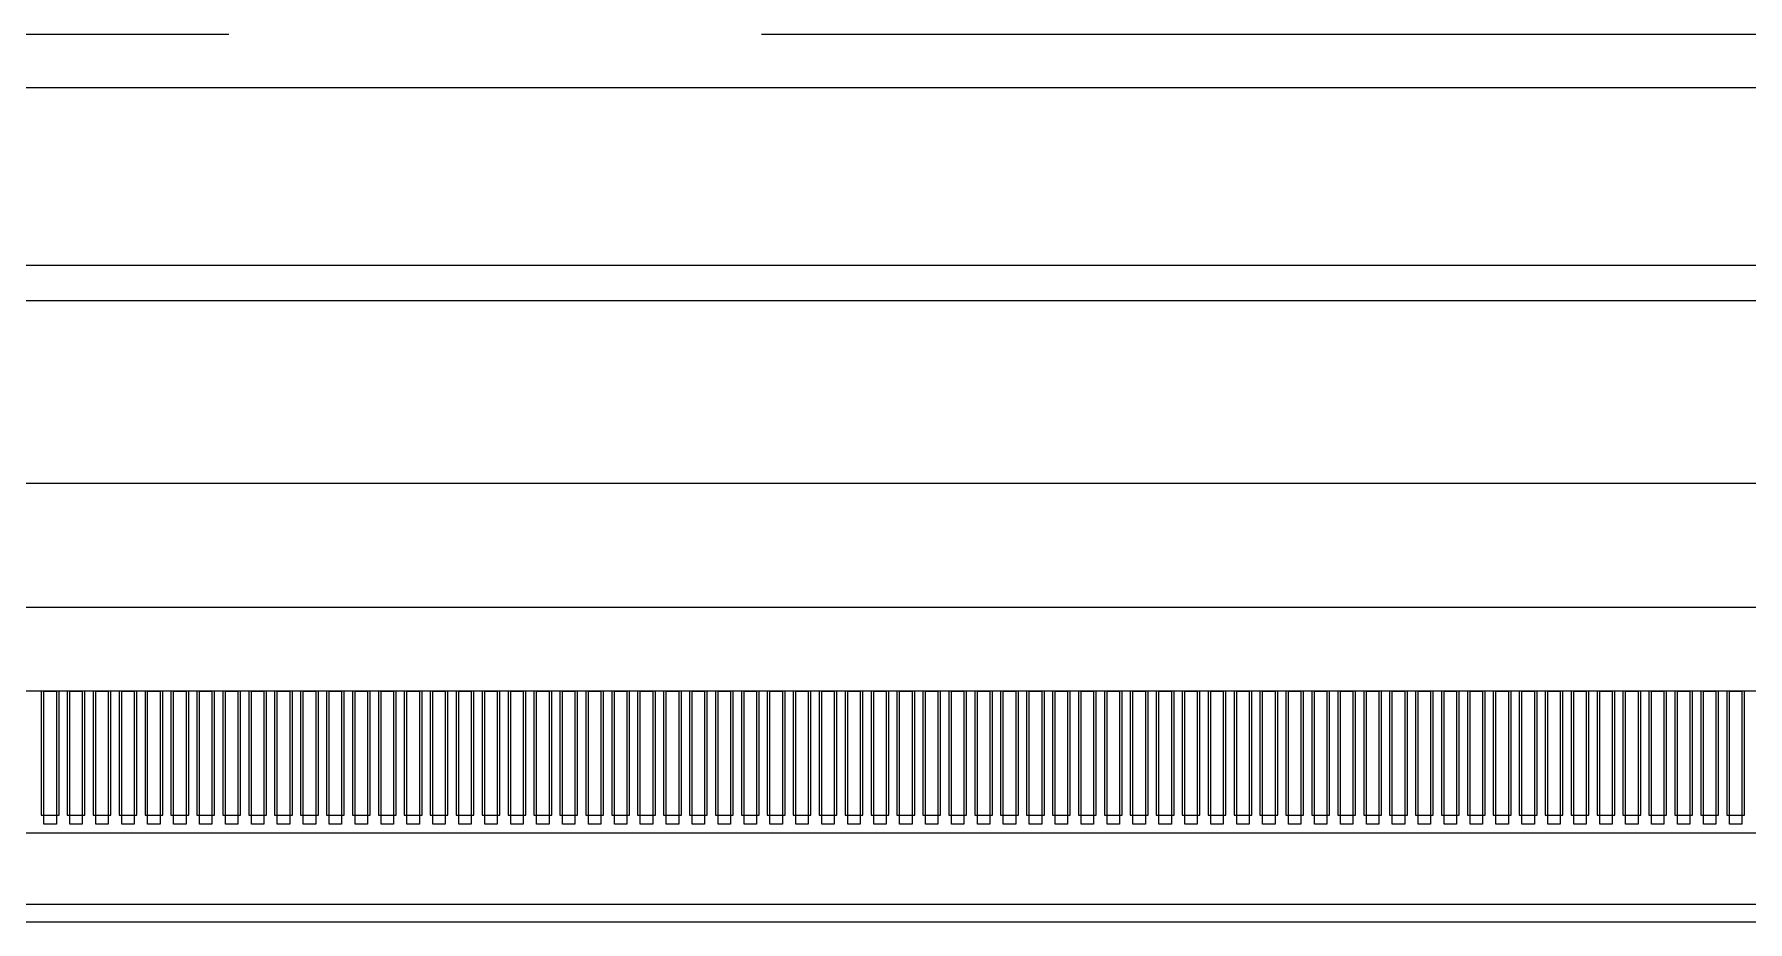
# Model space of a CAD drawing. Header units: millimetres. Extents: x 2479 to 2713, y 2230 to 2386.
# Drawn here: x 2526.41 to 2536.06, y 2311.3 to 2316.3 of the extents above; entities that cross this region are included whole.
import ezdxf

# ---------------------------------------------------------------- set-up
doc = ezdxf.new("R2010")
doc.units = ezdxf.units.MM
doc.linetypes.add('ACAD_ISO02W100', pattern=[15, 12, -3])
for name, color, linetype in [('dim', 4, 'Continuous'), ('DWG', 7, 'Continuous'), ('fpc', 40, 'Continuous')]:
    doc.layers.add(name, color=color, linetype=linetype)
doc.layers.add('dim_temp', color=161, linetype='Continuous', lineweight=9)
doc.layers.add('遮光贴布', color=152, linetype='Continuous', lineweight=13)

msp = doc.modelspace()

# ---------------------------------------------------------------- linework, layer by layer
at = {"color": 6}
msp.add_line((2514.2026, 2315.0022), (2547.4026, 2315.0022), dxfattribs=at)
at = {"color": 0}
for p, q in [((2526.5116, 2312.6028), (2526.4136, 2312.6028)), ((2526.5116, 2312.6028), (2526.4136, 2312.6028)), ((2526.5466, 2312.6028), (2526.4466, 2312.6028)), ((2526.4466, 2312.6028), (2526.4466, 2311.9028)), ((2526.5466, 2312.6028), (2526.4466, 2312.6028)), ((2526.4466, 2312.6028), (2526.4466, 2311.9028)), ((2526.5466, 2311.9028), (2526.5466, 2312.6028)), ((2526.5466, 2311.9028), (2526.5466, 2312.6028)), ((2526.6516, 2312.6028), (2526.5536, 2312.6028)), ((2526.6516, 2312.6028), (2526.5536, 2312.6028)), ((2526.6926, 2312.6028), (2526.5926, 2312.6028)), ((2526.5926, 2312.6028), (2526.5926, 2311.9028)), ((2526.6926, 2312.6028), (2526.5926, 2312.6028)), ((2526.5926, 2312.6028), (2526.5926, 2311.9028)), ((2526.6926, 2311.9028), (2526.6926, 2312.6028)), ((2526.6926, 2311.9028), (2526.6926, 2312.6028)), ((2526.7916, 2312.6028), (2526.6936, 2312.6028)), ((2526.7916, 2312.6028), (2526.6936, 2312.6028)), ((2526.8386, 2312.6028), (2526.7386, 2312.6028)), ((2526.7386, 2312.6028), (2526.7386, 2311.9028)), ((2526.8386, 2312.6028), (2526.7386, 2312.6028)), ((2526.7386, 2312.6028), (2526.7386, 2311.9028)), ((2526.9316, 2312.6028), (2526.8336, 2312.6028)), ((2526.9316, 2312.6028), (2526.8336, 2312.6028)), ((2526.8386, 2311.9028), (2526.8386, 2312.6028)), ((2526.8386, 2311.9028), (2526.8386, 2312.6028)), ((2526.9846, 2312.6028), (2526.8846, 2312.6028)), ((2526.8846, 2312.6028), (2526.8846, 2311.9028)), ((2526.9846, 2312.6028), (2526.8846, 2312.6028)), ((2526.8846, 2312.6028), (2526.8846, 2311.9028)), ((2527.0716, 2312.6028), (2526.9736, 2312.6028)), ((2527.0716, 2312.6028), (2526.9736, 2312.6028)), ((2526.9846, 2311.9028), (2526.9846, 2312.6028)), ((2526.9846, 2311.9028), (2526.9846, 2312.6028)), ((2527.1306, 2312.6028), (2527.0306, 2312.6028)), ((2527.0306, 2312.6028), (2527.0306, 2311.9028)), ((2527.1306, 2312.6028), (2527.0306, 2312.6028)), ((2527.0306, 2312.6028), (2527.0306, 2311.9028)), ((2527.2116, 2312.6028), (2527.1136, 2312.6028)), ((2527.2116, 2312.6028), (2527.1136, 2312.6028)), ((2527.1306, 2311.9028), (2527.1306, 2312.6028)), ((2527.1306, 2311.9028), (2527.1306, 2312.6028)), ((2527.2766, 2312.6028), (2527.1766, 2312.6028)), ((2527.1766, 2312.6028), (2527.1766, 2311.9028)), ((2527.2766, 2312.6028), (2527.1766, 2312.6028)), ((2527.1766, 2312.6028), (2527.1766, 2311.9028)), ((2527.3516, 2312.6028), (2527.2536, 2312.6028)), ((2527.3516, 2312.6028), (2527.2536, 2312.6028)), ((2527.2766, 2311.9028), (2527.2766, 2312.6028)), ((2527.2766, 2311.9028), (2527.2766, 2312.6028)), ((2527.4226, 2312.6028), (2527.3226, 2312.6028)), ((2527.3226, 2312.6028), (2527.3226, 2311.9028)), ((2527.4226, 2312.6028), (2527.3226, 2312.6028)), ((2527.3226, 2312.6028), (2527.3226, 2311.9028)), ((2527.4916, 2312.6028), (2527.3936, 2312.6028)), ((2527.4916, 2312.6028), (2527.3936, 2312.6028)), ((2527.4226, 2311.9028), (2527.4226, 2312.6028)), ((2527.4226, 2311.9028), (2527.4226, 2312.6028)), ((2527.5686, 2312.6028), (2527.4686, 2312.6028)), ((2527.4686, 2312.6028), (2527.4686, 2311.9028)), ((2527.5686, 2312.6028), (2527.4686, 2312.6028)), ((2527.4686, 2312.6028), (2527.4686, 2311.9028)), ((2527.6316, 2312.6028), (2527.5336, 2312.6028)), ((2527.6316, 2312.6028), (2527.5336, 2312.6028)), ((2527.5686, 2311.9028), (2527.5686, 2312.6028)), ((2527.5686, 2311.9028), (2527.5686, 2312.6028)), ((2527.7146, 2312.6028), (2527.6146, 2312.6028)), ((2527.6146, 2312.6028), (2527.6146, 2311.9028)), ((2527.7146, 2312.6028), (2527.6146, 2312.6028)), ((2527.6146, 2312.6028), (2527.6146, 2311.9028)), ((2527.7716, 2312.6028), (2527.6736, 2312.6028)), ((2527.7716, 2312.6028), (2527.6736, 2312.6028)), ((2527.7146, 2311.9028), (2527.7146, 2312.6028)), ((2527.7146, 2311.9028), (2527.7146, 2312.6028)), ((2527.8606, 2312.6028), (2527.7606, 2312.6028)), ((2527.7606, 2312.6028), (2527.7606, 2311.9028)), ((2527.8606, 2312.6028), (2527.7606, 2312.6028)), ((2527.7606, 2312.6028), (2527.7606, 2311.9028)), ((2527.9116, 2312.6028), (2527.8136, 2312.6028)), ((2527.9116, 2312.6028), (2527.8136, 2312.6028)), ((2527.8606, 2311.9028), (2527.8606, 2312.6028)), ((2527.8606, 2311.9028), (2527.8606, 2312.6028)), ((2528.0066, 2312.6028), (2527.9066, 2312.6028)), ((2527.9066, 2312.6028), (2527.9066, 2311.9028)), ((2528.0066, 2312.6028), (2527.9066, 2312.6028)), ((2527.9066, 2312.6028), (2527.9066, 2311.9028)), ((2528.0516, 2312.6028), (2527.9536, 2312.6028)), ((2528.0516, 2312.6028), (2527.9536, 2312.6028)), ((2528.0066, 2311.9028), (2528.0066, 2312.6028)), ((2528.0066, 2311.9028), (2528.0066, 2312.6028)), ((2528.1526, 2312.6028), (2528.0526, 2312.6028)), ((2528.0526, 2312.6028), (2528.0526, 2311.9028)), ((2528.1526, 2312.6028), (2528.0526, 2312.6028)), ((2528.0526, 2312.6028), (2528.0526, 2311.9028)), ((2528.1916, 2312.6028), (2528.0936, 2312.6028)), ((2528.1916, 2312.6028), (2528.0936, 2312.6028)), ((2528.1526, 2311.9028), (2528.1526, 2312.6028)), ((2528.1526, 2311.9028), (2528.1526, 2312.6028)), ((2528.2986, 2312.6028), (2528.1986, 2312.6028)), ((2528.1986, 2312.6028), (2528.1986, 2311.9028)), ((2528.2986, 2312.6028), (2528.1986, 2312.6028)), ((2528.1986, 2312.6028), (2528.1986, 2311.9028)), ((2528.3316, 2312.6028), (2528.2336, 2312.6028)), ((2528.3316, 2312.6028), (2528.2336, 2312.6028)), ((2528.2986, 2311.9028), (2528.2986, 2312.6028)), ((2528.2986, 2311.9028), (2528.2986, 2312.6028)), ((2528.4446, 2312.6028), (2528.3446, 2312.6028)), ((2528.3446, 2312.6028), (2528.3446, 2311.9028)), ((2528.4446, 2312.6028), (2528.3446, 2312.6028)), ((2528.3446, 2312.6028), (2528.3446, 2311.9028)), ((2528.4716, 2312.6028), (2528.3736, 2312.6028)), ((2528.4716, 2312.6028), (2528.3736, 2312.6028)), ((2528.4446, 2311.9028), (2528.4446, 2312.6028)), ((2528.4446, 2311.9028), (2528.4446, 2312.6028)), ((2528.5906, 2312.6028), (2528.4906, 2312.6028)), ((2528.4906, 2312.6028), (2528.4906, 2311.9028)), ((2528.5906, 2312.6028), (2528.4906, 2312.6028)), ((2528.4906, 2312.6028), (2528.4906, 2311.9028)), ((2528.6116, 2312.6028), (2528.5136, 2312.6028)), ((2528.6116, 2312.6028), (2528.5136, 2312.6028)), ((2528.5906, 2311.9028), (2528.5906, 2312.6028)), ((2528.5906, 2311.9028), (2528.5906, 2312.6028)), ((2528.7366, 2312.6028), (2528.6366, 2312.6028)), ((2528.6366, 2312.6028), (2528.6366, 2311.9028)), ((2528.7366, 2312.6028), (2528.6366, 2312.6028)), ((2528.6366, 2312.6028), (2528.6366, 2311.9028)), ((2528.7516, 2312.6028), (2528.6536, 2312.6028)), ((2528.7516, 2312.6028), (2528.6536, 2312.6028)), ((2528.7366, 2311.9028), (2528.7366, 2312.6028)), ((2528.7366, 2311.9028), (2528.7366, 2312.6028)), ((2528.8826, 2312.6028), (2528.7826, 2312.6028)), ((2528.7826, 2312.6028), (2528.7826, 2311.9028)), ((2528.8826, 2312.6028), (2528.7826, 2312.6028)), ((2528.7826, 2312.6028), (2528.7826, 2311.9028)), ((2528.8916, 2312.6028), (2528.7936, 2312.6028)), ((2528.8916, 2312.6028), (2528.7936, 2312.6028)), ((2528.8826, 2311.9028), (2528.8826, 2312.6028)), ((2528.8826, 2311.9028), (2528.8826, 2312.6028)), ((2529.0286, 2312.6028), (2528.9286, 2312.6028)), ((2528.9286, 2312.6028), (2528.9286, 2311.9028)), ((2529.0286, 2312.6028), (2528.9286, 2312.6028)), ((2528.9286, 2312.6028), (2528.9286, 2311.9028)), ((2529.0316, 2312.6028), (2528.9336, 2312.6028)), ((2529.0316, 2312.6028), (2528.9336, 2312.6028)), ((2529.0286, 2311.9028), (2529.0286, 2312.6028)), ((2529.0286, 2311.9028), (2529.0286, 2312.6028)), ((2529.1716, 2312.6028), (2529.0736, 2312.6028)), ((2529.1716, 2312.6028), (2529.0736, 2312.6028)), ((2529.1746, 2312.6028), (2529.0746, 2312.6028)), ((2529.0746, 2312.6028), (2529.0746, 2311.9028)), ((2529.1746, 2312.6028), (2529.0746, 2312.6028)), ((2529.0746, 2312.6028), (2529.0746, 2311.9028)), ((2529.1746, 2311.9028), (2529.1746, 2312.6028)), ((2529.1746, 2311.9028), (2529.1746, 2312.6028)), ((2529.3116, 2312.6028), (2529.2136, 2312.6028)), ((2529.3116, 2312.6028), (2529.2136, 2312.6028)), ((2529.3206, 2312.6028), (2529.2206, 2312.6028)), ((2529.2206, 2312.6028), (2529.2206, 2311.9028)), ((2529.3206, 2312.6028), (2529.2206, 2312.6028)), ((2529.2206, 2312.6028), (2529.2206, 2311.9028)), ((2529.3206, 2311.9028), (2529.3206, 2312.6028)), ((2529.3206, 2311.9028), (2529.3206, 2312.6028)), ((2529.4516, 2312.6028), (2529.3536, 2312.6028)), ((2529.4516, 2312.6028), (2529.3536, 2312.6028)), ((2529.4666, 2312.6028), (2529.3666, 2312.6028)), ((2529.3666, 2312.6028), (2529.3666, 2311.9028)), ((2529.4666, 2312.6028), (2529.3666, 2312.6028)), ((2529.3666, 2312.6028), (2529.3666, 2311.9028)), ((2529.4666, 2311.9028), (2529.4666, 2312.6028)), ((2529.4666, 2311.9028), (2529.4666, 2312.6028)), ((2529.5916, 2312.6028), (2529.4936, 2312.6028)), ((2529.5916, 2312.6028), (2529.4936, 2312.6028)), ((2529.6126, 2312.6028), (2529.5126, 2312.6028)), ((2529.5126, 2312.6028), (2529.5126, 2311.9028)), ((2529.6126, 2312.6028), (2529.5126, 2312.6028)), ((2529.5126, 2312.6028), (2529.5126, 2311.9028)), ((2529.6126, 2311.9028), (2529.6126, 2312.6028)), ((2529.6126, 2311.9028), (2529.6126, 2312.6028)), ((2529.7316, 2312.6028), (2529.6336, 2312.6028)), ((2529.7316, 2312.6028), (2529.6336, 2312.6028)), ((2529.7586, 2312.6028), (2529.6586, 2312.6028)), ((2529.6586, 2312.6028), (2529.6586, 2311.9028)), ((2529.7586, 2312.6028), (2529.6586, 2312.6028)), ((2529.6586, 2312.6028), (2529.6586, 2311.9028)), ((2529.7586, 2311.9028), (2529.7586, 2312.6028)), ((2529.7586, 2311.9028), (2529.7586, 2312.6028)), ((2529.8716, 2312.6028), (2529.7736, 2312.6028)), ((2529.8716, 2312.6028), (2529.7736, 2312.6028)), ((2529.9046, 2312.6028), (2529.8046, 2312.6028)), ((2529.8046, 2312.6028), (2529.8046, 2311.9028)), ((2529.9046, 2312.6028), (2529.8046, 2312.6028)), ((2529.8046, 2312.6028), (2529.8046, 2311.9028)), ((2529.9046, 2311.9028), (2529.9046, 2312.6028)), ((2529.9046, 2311.9028), (2529.9046, 2312.6028)), ((2530.0116, 2312.6028), (2529.9136, 2312.6028)), ((2530.0116, 2312.6028), (2529.9136, 2312.6028)), ((2530.0506, 2312.6028), (2529.9506, 2312.6028)), ((2529.9506, 2312.6028), (2529.9506, 2311.9028)), ((2530.0506, 2312.6028), (2529.9506, 2312.6028)), ((2529.9506, 2312.6028), (2529.9506, 2311.9028)), ((2530.0506, 2311.9028), (2530.0506, 2312.6028)), ((2530.0506, 2311.9028), (2530.0506, 2312.6028)), ((2530.1516, 2312.6028), (2530.0536, 2312.6028)), ((2530.1516, 2312.6028), (2530.0536, 2312.6028)), ((2530.1966, 2312.6028), (2530.0966, 2312.6028)), ((2530.0966, 2312.6028), (2530.0966, 2311.9028)), ((2530.1966, 2312.6028), (2530.0966, 2312.6028)), ((2530.0966, 2312.6028), (2530.0966, 2311.9028)), ((2530.2916, 2312.6028), (2530.1936, 2312.6028)), ((2530.2916, 2312.6028), (2530.1936, 2312.6028)), ((2530.1966, 2311.9028), (2530.1966, 2312.6028)), ((2530.1966, 2311.9028), (2530.1966, 2312.6028)), ((2530.3426, 2312.6028), (2530.2426, 2312.6028)), ((2530.2426, 2312.6028), (2530.2426, 2311.9028)), ((2530.3426, 2312.6028), (2530.2426, 2312.6028)), ((2530.2426, 2312.6028), (2530.2426, 2311.9028)), ((2530.4316, 2312.6028), (2530.3336, 2312.6028)), ((2530.4316, 2312.6028), (2530.3336, 2312.6028)), ((2530.3426, 2311.9028), (2530.3426, 2312.6028)), ((2530.3426, 2311.9028), (2530.3426, 2312.6028)), ((2530.4886, 2312.6028), (2530.3886, 2312.6028)), ((2530.3886, 2312.6028), (2530.3886, 2311.9028)), ((2530.4886, 2312.6028), (2530.3886, 2312.6028)), ((2530.3886, 2312.6028), (2530.3886, 2311.9028)), ((2530.5716, 2312.6028), (2530.4736, 2312.6028)), ((2530.5716, 2312.6028), (2530.4736, 2312.6028)), ((2530.4886, 2311.9028), (2530.4886, 2312.6028)), ((2530.4886, 2311.9028), (2530.4886, 2312.6028)), ((2530.6346, 2312.6028), (2530.5346, 2312.6028)), ((2530.5346, 2312.6028), (2530.5346, 2311.9028)), ((2530.6346, 2312.6028), (2530.5346, 2312.6028)), ((2530.5346, 2312.6028), (2530.5346, 2311.9028)), ((2530.7116, 2312.6028), (2530.6136, 2312.6028)), ((2530.7116, 2312.6028), (2530.6136, 2312.6028)), ((2530.6346, 2311.9028), (2530.6346, 2312.6028)), ((2530.6346, 2311.9028), (2530.6346, 2312.6028)), ((2530.7806, 2312.6028), (2530.6806, 2312.6028)), ((2530.6806, 2312.6028), (2530.6806, 2311.9028)), ((2530.7806, 2312.6028), (2530.6806, 2312.6028)), ((2530.6806, 2312.6028), (2530.6806, 2311.9028)), ((2530.8516, 2312.6028), (2530.7536, 2312.6028)), ((2530.8516, 2312.6028), (2530.7536, 2312.6028)), ((2530.7806, 2311.9028), (2530.7806, 2312.6028)), ((2530.7806, 2311.9028), (2530.7806, 2312.6028)), ((2530.9266, 2312.6028), (2530.8266, 2312.6028)), ((2530.8266, 2312.6028), (2530.8266, 2311.9028)), ((2530.9266, 2312.6028), (2530.8266, 2312.6028)), ((2530.8266, 2312.6028), (2530.8266, 2311.9028)), ((2530.9916, 2312.6028), (2530.8936, 2312.6028)), ((2530.9916, 2312.6028), (2530.8936, 2312.6028)), ((2530.9266, 2311.9028), (2530.9266, 2312.6028)), ((2530.9266, 2311.9028), (2530.9266, 2312.6028)), ((2531.0726, 2312.6028), (2530.9726, 2312.6028)), ((2530.9726, 2312.6028), (2530.9726, 2311.9028)), ((2531.0726, 2312.6028), (2530.9726, 2312.6028)), ((2530.9726, 2312.6028), (2530.9726, 2311.9028)), ((2531.1316, 2312.6028), (2531.0336, 2312.6028)), ((2531.1316, 2312.6028), (2531.0336, 2312.6028)), ((2531.0726, 2311.9028), (2531.0726, 2312.6028)), ((2531.0726, 2311.9028), (2531.0726, 2312.6028)), ((2531.2186, 2312.6028), (2531.1186, 2312.6028)), ((2531.1186, 2312.6028), (2531.1186, 2311.9028)), ((2531.2186, 2312.6028), (2531.1186, 2312.6028)), ((2531.1186, 2312.6028), (2531.1186, 2311.9028)), ((2531.2716, 2312.6028), (2531.1736, 2312.6028)), ((2531.2716, 2312.6028), (2531.1736, 2312.6028)), ((2531.2186, 2311.9028), (2531.2186, 2312.6028)), ((2531.2186, 2311.9028), (2531.2186, 2312.6028)), ((2531.3646, 2312.6028), (2531.2646, 2312.6028)), ((2531.2646, 2312.6028), (2531.2646, 2311.9028)), ((2531.3646, 2312.6028), (2531.2646, 2312.6028)), ((2531.2646, 2312.6028), (2531.2646, 2311.9028)), ((2531.4116, 2312.6028), (2531.3136, 2312.6028)), ((2531.4116, 2312.6028), (2531.3136, 2312.6028)), ((2531.3646, 2311.9028), (2531.3646, 2312.6028)), ((2531.3646, 2311.9028), (2531.3646, 2312.6028)), ((2531.5106, 2312.6028), (2531.4106, 2312.6028)), ((2531.4106, 2312.6028), (2531.4106, 2311.9028)), ((2531.5106, 2312.6028), (2531.4106, 2312.6028)), ((2531.4106, 2312.6028), (2531.4106, 2311.9028)), ((2531.5516, 2312.6028), (2531.4536, 2312.6028)), ((2531.5516, 2312.6028), (2531.4536, 2312.6028)), ((2531.5106, 2311.9028), (2531.5106, 2312.6028)), ((2531.5106, 2311.9028), (2531.5106, 2312.6028)), ((2531.6566, 2312.6028), (2531.5566, 2312.6028)), ((2531.5566, 2312.6028), (2531.5566, 2311.9028)), ((2531.6566, 2312.6028), (2531.5566, 2312.6028)), ((2531.5566, 2312.6028), (2531.5566, 2311.9028)), ((2531.6916, 2312.6028), (2531.5936, 2312.6028)), ((2531.6916, 2312.6028), (2531.5936, 2312.6028)), ((2531.6566, 2311.9028), (2531.6566, 2312.6028)), ((2531.6566, 2311.9028), (2531.6566, 2312.6028)), ((2531.8026, 2312.6028), (2531.7026, 2312.6028)), ((2531.7026, 2312.6028), (2531.7026, 2311.9028)), ((2531.8026, 2312.6028), (2531.7026, 2312.6028)), ((2531.7026, 2312.6028), (2531.7026, 2311.9028)), ((2531.8316, 2312.6028), (2531.7336, 2312.6028)), ((2531.8316, 2312.6028), (2531.7336, 2312.6028)), ((2531.8026, 2311.9028), (2531.8026, 2312.6028)), ((2531.8026, 2311.9028), (2531.8026, 2312.6028)), ((2531.9486, 2312.6028), (2531.8486, 2312.6028)), ((2531.8486, 2312.6028), (2531.8486, 2311.9028)), ((2531.9486, 2312.6028), (2531.8486, 2312.6028)), ((2531.8486, 2312.6028), (2531.8486, 2311.9028)), ((2531.9716, 2312.6028), (2531.8736, 2312.6028)), ((2531.9716, 2312.6028), (2531.8736, 2312.6028)), ((2531.9486, 2311.9028), (2531.9486, 2312.6028)), ((2531.9486, 2311.9028), (2531.9486, 2312.6028)), ((2532.0946, 2312.6028), (2531.9946, 2312.6028)), ((2531.9946, 2312.6028), (2531.9946, 2311.9028)), ((2532.0946, 2312.6028), (2531.9946, 2312.6028)), ((2531.9946, 2312.6028), (2531.9946, 2311.9028)), ((2532.1116, 2312.6028), (2532.0136, 2312.6028)), ((2532.1116, 2312.6028), (2532.0136, 2312.6028)), ((2532.0946, 2311.9028), (2532.0946, 2312.6028)), ((2532.0946, 2311.9028), (2532.0946, 2312.6028)), ((2532.2406, 2312.6028), (2532.1406, 2312.6028)), ((2532.1406, 2312.6028), (2532.1406, 2311.9028)), ((2532.2406, 2312.6028), (2532.1406, 2312.6028)), ((2532.1406, 2312.6028), (2532.1406, 2311.9028)), ((2532.2516, 2312.6028), (2532.1536, 2312.6028)), ((2532.2516, 2312.6028), (2532.1536, 2312.6028)), ((2532.2406, 2311.9028), (2532.2406, 2312.6028)), ((2532.2406, 2311.9028), (2532.2406, 2312.6028)), ((2532.3866, 2312.6028), (2532.2866, 2312.6028)), ((2532.2866, 2312.6028), (2532.2866, 2311.9028)), ((2532.3866, 2312.6028), (2532.2866, 2312.6028)), ((2532.2866, 2312.6028), (2532.2866, 2311.9028)), ((2532.3916, 2312.6028), (2532.2936, 2312.6028)), ((2532.3916, 2312.6028), (2532.2936, 2312.6028)), ((2532.3866, 2311.9028), (2532.3866, 2312.6028)), ((2532.3866, 2311.9028), (2532.3866, 2312.6028)), ((2532.5326, 2312.6028), (2532.4326, 2312.6028)), ((2532.4326, 2312.6028), (2532.4326, 2311.9028)), ((2532.5326, 2312.6028), (2532.4326, 2312.6028)), ((2532.4326, 2312.6028), (2532.4326, 2311.9028)), ((2532.5316, 2312.6028), (2532.4336, 2312.6028)), ((2532.5316, 2312.6028), (2532.4336, 2312.6028)), ((2532.5326, 2311.9028), (2532.5326, 2312.6028)), ((2532.5326, 2311.9028), (2532.5326, 2312.6028)), ((2532.6716, 2312.6028), (2532.5736, 2312.6028)), ((2532.6716, 2312.6028), (2532.5736, 2312.6028)), ((2532.6786, 2312.6028), (2532.5786, 2312.6028)), ((2532.5786, 2312.6028), (2532.5786, 2311.9028)), ((2532.6786, 2312.6028), (2532.5786, 2312.6028)), ((2532.5786, 2312.6028), (2532.5786, 2311.9028)), ((2532.6786, 2311.9028), (2532.6786, 2312.6028)), ((2532.6786, 2311.9028), (2532.6786, 2312.6028)), ((2532.8116, 2312.6028), (2532.7136, 2312.6028)), ((2532.8116, 2312.6028), (2532.7136, 2312.6028)), ((2532.8246, 2312.6028), (2532.7246, 2312.6028)), ((2532.7246, 2312.6028), (2532.7246, 2311.9028)), ((2532.8246, 2312.6028), (2532.7246, 2312.6028)), ((2532.7246, 2312.6028), (2532.7246, 2311.9028)), ((2532.8246, 2311.9028), (2532.8246, 2312.6028)), ((2532.8246, 2311.9028), (2532.8246, 2312.6028)), ((2532.9516, 2312.6028), (2532.8536, 2312.6028)), ((2532.9516, 2312.6028), (2532.8536, 2312.6028)), ((2532.9706, 2312.6028), (2532.8706, 2312.6028)), ((2532.8706, 2312.6028), (2532.8706, 2311.9028)), ((2532.9706, 2312.6028), (2532.8706, 2312.6028)), ((2532.8706, 2312.6028), (2532.8706, 2311.9028)), ((2532.9706, 2311.9028), (2532.9706, 2312.6028)), ((2532.9706, 2311.9028), (2532.9706, 2312.6028)), ((2533.0916, 2312.6028), (2532.9936, 2312.6028)), ((2533.0916, 2312.6028), (2532.9936, 2312.6028)), ((2533.1166, 2312.6028), (2533.0166, 2312.6028)), ((2533.0166, 2312.6028), (2533.0166, 2311.9028)), ((2533.1166, 2312.6028), (2533.0166, 2312.6028)), ((2533.0166, 2312.6028), (2533.0166, 2311.9028)), ((2533.1166, 2311.9028), (2533.1166, 2312.6028)), ((2533.1166, 2311.9028), (2533.1166, 2312.6028)), ((2533.2316, 2312.6028), (2533.1336, 2312.6028)), ((2533.2316, 2312.6028), (2533.1336, 2312.6028)), ((2533.2626, 2312.6028), (2533.1626, 2312.6028)), ((2533.1626, 2312.6028), (2533.1626, 2311.9028)), ((2533.2626, 2312.6028), (2533.1626, 2312.6028)), ((2533.1626, 2312.6028), (2533.1626, 2311.9028)), ((2533.2626, 2311.9028), (2533.2626, 2312.6028)), ((2533.2626, 2311.9028), (2533.2626, 2312.6028)), ((2533.3716, 2312.6028), (2533.2736, 2312.6028)), ((2533.3716, 2312.6028), (2533.2736, 2312.6028)), ((2533.4086, 2312.6028), (2533.3086, 2312.6028)), ((2533.3086, 2312.6028), (2533.3086, 2311.9028)), ((2533.4086, 2312.6028), (2533.3086, 2312.6028)), ((2533.3086, 2312.6028), (2533.3086, 2311.9028)), ((2533.4086, 2311.9028), (2533.4086, 2312.6028)), ((2533.4086, 2311.9028), (2533.4086, 2312.6028)), ((2533.5116, 2312.6028), (2533.4136, 2312.6028)), ((2533.5116, 2312.6028), (2533.4136, 2312.6028)), ((2533.5546, 2312.6028), (2533.4546, 2312.6028)), ((2533.4546, 2312.6028), (2533.4546, 2311.9028)), ((2533.5546, 2312.6028), (2533.4546, 2312.6028)), ((2533.4546, 2312.6028), (2533.4546, 2311.9028)), ((2533.6516, 2312.6028), (2533.5536, 2312.6028)), ((2533.6516, 2312.6028), (2533.5536, 2312.6028)), ((2533.5546, 2311.9028), (2533.5546, 2312.6028)), ((2533.5546, 2311.9028), (2533.5546, 2312.6028)), ((2533.7006, 2312.6028), (2533.6006, 2312.6028)), ((2533.6006, 2312.6028), (2533.6006, 2311.9028)), ((2533.7006, 2312.6028), (2533.6006, 2312.6028)), ((2533.6006, 2312.6028), (2533.6006, 2311.9028)), ((2533.7916, 2312.6028), (2533.6936, 2312.6028)), ((2533.7916, 2312.6028), (2533.6936, 2312.6028)), ((2533.7006, 2311.9028), (2533.7006, 2312.6028)), ((2533.7006, 2311.9028), (2533.7006, 2312.6028)), ((2533.8466, 2312.6028), (2533.7466, 2312.6028)), ((2533.7466, 2312.6028), (2533.7466, 2311.9028)), ((2533.8466, 2312.6028), (2533.7466, 2312.6028)), ((2533.7466, 2312.6028), (2533.7466, 2311.9028)), ((2533.9316, 2312.6028), (2533.8336, 2312.6028)), ((2533.9316, 2312.6028), (2533.8336, 2312.6028)), ((2533.8466, 2311.9028), (2533.8466, 2312.6028)), ((2533.8466, 2311.9028), (2533.8466, 2312.6028)), ((2533.9926, 2312.6028), (2533.8926, 2312.6028)), ((2533.8926, 2312.6028), (2533.8926, 2311.9028)), ((2533.9926, 2312.6028), (2533.8926, 2312.6028)), ((2533.8926, 2312.6028), (2533.8926, 2311.9028)), ((2534.0716, 2312.6028), (2533.9736, 2312.6028)), ((2534.0716, 2312.6028), (2533.9736, 2312.6028)), ((2533.9926, 2311.9028), (2533.9926, 2312.6028)), ((2533.9926, 2311.9028), (2533.9926, 2312.6028)), ((2534.1386, 2312.6028), (2534.0386, 2312.6028)), ((2534.0386, 2312.6028), (2534.0386, 2311.9028)), ((2534.1386, 2312.6028), (2534.0386, 2312.6028)), ((2534.0386, 2312.6028), (2534.0386, 2311.9028)), ((2534.2116, 2312.6028), (2534.1136, 2312.6028)), ((2534.2116, 2312.6028), (2534.1136, 2312.6028)), ((2534.1386, 2311.9028), (2534.1386, 2312.6028)), ((2534.1386, 2311.9028), (2534.1386, 2312.6028)), ((2534.2846, 2312.6028), (2534.1846, 2312.6028)), ((2534.1846, 2312.6028), (2534.1846, 2311.9028)), ((2534.2846, 2312.6028), (2534.1846, 2312.6028)), ((2534.1846, 2312.6028), (2534.1846, 2311.9028)), ((2534.3516, 2312.6028), (2534.2536, 2312.6028)), ((2534.3516, 2312.6028), (2534.2536, 2312.6028)), ((2534.2846, 2311.9028), (2534.2846, 2312.6028)), ((2534.2846, 2311.9028), (2534.2846, 2312.6028)), ((2534.4306, 2312.6028), (2534.3306, 2312.6028)), ((2534.3306, 2312.6028), (2534.3306, 2311.9028)), ((2534.4306, 2312.6028), (2534.3306, 2312.6028)), ((2534.3306, 2312.6028), (2534.3306, 2311.9028)), ((2534.4916, 2312.6028), (2534.3936, 2312.6028)), ((2534.4916, 2312.6028), (2534.3936, 2312.6028)), ((2534.4306, 2311.9028), (2534.4306, 2312.6028)), ((2534.4306, 2311.9028), (2534.4306, 2312.6028)), ((2534.5766, 2312.6028), (2534.4766, 2312.6028)), ((2534.4766, 2312.6028), (2534.4766, 2311.9028)), ((2534.5766, 2312.6028), (2534.4766, 2312.6028)), ((2534.4766, 2312.6028), (2534.4766, 2311.9028)), ((2534.6316, 2312.6028), (2534.5336, 2312.6028)), ((2534.6316, 2312.6028), (2534.5336, 2312.6028)), ((2534.5766, 2311.9028), (2534.5766, 2312.6028)), ((2534.5766, 2311.9028), (2534.5766, 2312.6028)), ((2534.7226, 2312.6028), (2534.6226, 2312.6028)), ((2534.6226, 2312.6028), (2534.6226, 2311.9028)), ((2534.7226, 2312.6028), (2534.6226, 2312.6028)), ((2534.6226, 2312.6028), (2534.6226, 2311.9028)), ((2534.7716, 2312.6028), (2534.6736, 2312.6028)), ((2534.7716, 2312.6028), (2534.6736, 2312.6028)), ((2534.7226, 2311.9028), (2534.7226, 2312.6028)), ((2534.7226, 2311.9028), (2534.7226, 2312.6028)), ((2534.8686, 2312.6028), (2534.7686, 2312.6028)), ((2534.7686, 2312.6028), (2534.7686, 2311.9028)), ((2534.8686, 2312.6028), (2534.7686, 2312.6028)), ((2534.7686, 2312.6028), (2534.7686, 2311.9028)), ((2534.9116, 2312.6028), (2534.8136, 2312.6028)), ((2534.9116, 2312.6028), (2534.8136, 2312.6028)), ((2534.8686, 2311.9028), (2534.8686, 2312.6028)), ((2534.8686, 2311.9028), (2534.8686, 2312.6028)), ((2535.0146, 2312.6028), (2534.9146, 2312.6028)), ((2534.9146, 2312.6028), (2534.9146, 2311.9028)), ((2535.0146, 2312.6028), (2534.9146, 2312.6028)), ((2534.9146, 2312.6028), (2534.9146, 2311.9028)), ((2535.0516, 2312.6028), (2534.9536, 2312.6028)), ((2535.0516, 2312.6028), (2534.9536, 2312.6028)), ((2535.0146, 2311.9028), (2535.0146, 2312.6028)), ((2535.0146, 2311.9028), (2535.0146, 2312.6028)), ((2535.1606, 2312.6028), (2535.0606, 2312.6028)), ((2535.0606, 2312.6028), (2535.0606, 2311.9028)), ((2535.1606, 2312.6028), (2535.0606, 2312.6028)), ((2535.0606, 2312.6028), (2535.0606, 2311.9028)), ((2535.1916, 2312.6028), (2535.0936, 2312.6028)), ((2535.1916, 2312.6028), (2535.0936, 2312.6028)), ((2535.1606, 2311.9028), (2535.1606, 2312.6028)), ((2535.1606, 2311.9028), (2535.1606, 2312.6028)), ((2535.3066, 2312.6028), (2535.2066, 2312.6028)), ((2535.2066, 2312.6028), (2535.2066, 2311.9028)), ((2535.3066, 2312.6028), (2535.2066, 2312.6028)), ((2535.2066, 2312.6028), (2535.2066, 2311.9028)), ((2535.3316, 2312.6028), (2535.2336, 2312.6028)), ((2535.3316, 2312.6028), (2535.2336, 2312.6028)), ((2535.3066, 2311.9028), (2535.3066, 2312.6028)), ((2535.3066, 2311.9028), (2535.3066, 2312.6028)), ((2535.4526, 2312.6028), (2535.3526, 2312.6028)), ((2535.3526, 2312.6028), (2535.3526, 2311.9028)), ((2535.4526, 2312.6028), (2535.3526, 2312.6028)), ((2535.3526, 2312.6028), (2535.3526, 2311.9028)), ((2535.4716, 2312.6028), (2535.3736, 2312.6028)), ((2535.4716, 2312.6028), (2535.3736, 2312.6028)), ((2535.4526, 2311.9028), (2535.4526, 2312.6028)), ((2535.4526, 2311.9028), (2535.4526, 2312.6028)), ((2535.5986, 2312.6028), (2535.4986, 2312.6028)), ((2535.4986, 2312.6028), (2535.4986, 2311.9028)), ((2535.5986, 2312.6028), (2535.4986, 2312.6028)), ((2535.4986, 2312.6028), (2535.4986, 2311.9028)), ((2535.6116, 2312.6028), (2535.5136, 2312.6028)), ((2535.6116, 2312.6028), (2535.5136, 2312.6028)), ((2535.5986, 2311.9028), (2535.5986, 2312.6028)), ((2535.5986, 2311.9028), (2535.5986, 2312.6028)), ((2535.7446, 2312.6028), (2535.6446, 2312.6028)), ((2535.6446, 2312.6028), (2535.6446, 2311.9028)), ((2535.7446, 2312.6028), (2535.6446, 2312.6028)), ((2535.6446, 2312.6028), (2535.6446, 2311.9028)), ((2535.7516, 2312.6028), (2535.6536, 2312.6028)), ((2535.7516, 2312.6028), (2535.6536, 2312.6028)), ((2535.7446, 2311.9028), (2535.7446, 2312.6028)), ((2535.7446, 2311.9028), (2535.7446, 2312.6028)), ((2535.8906, 2312.6028), (2535.7906, 2312.6028)), ((2535.7906, 2312.6028), (2535.7906, 2311.9028)), ((2535.8906, 2312.6028), (2535.7906, 2312.6028)), ((2535.7906, 2312.6028), (2535.7906, 2311.9028)), ((2535.8916, 2312.6028), (2535.7936, 2312.6028)), ((2535.8916, 2312.6028), (2535.7936, 2312.6028)), ((2535.8906, 2311.9028), (2535.8906, 2312.6028)), ((2535.8906, 2311.9028), (2535.8906, 2312.6028)), ((2536.0316, 2312.6028), (2535.9336, 2312.6028)), ((2536.0316, 2312.6028), (2535.9336, 2312.6028)), ((2536.0366, 2312.6028), (2535.9366, 2312.6028)), ((2535.9366, 2312.6028), (2535.9366, 2311.9028)), ((2536.0366, 2312.6028), (2535.9366, 2312.6028)), ((2535.9366, 2312.6028), (2535.9366, 2311.9028)), ((2536.0366, 2311.9028), (2536.0366, 2312.6028)), ((2536.0366, 2311.9028), (2536.0366, 2312.6028)), ((2526.4466, 2311.9028), (2526.5466, 2311.9028)), ((2526.4466, 2311.9028), (2526.5466, 2311.9028)), ((2526.5926, 2311.9028), (2526.6926, 2311.9028)), ((2526.5926, 2311.9028), (2526.6926, 2311.9028)), ((2526.7386, 2311.9028), (2526.8386, 2311.9028)), ((2526.7386, 2311.9028), (2526.8386, 2311.9028)), ((2526.8846, 2311.9028), (2526.9846, 2311.9028)), ((2526.8846, 2311.9028), (2526.9846, 2311.9028)), ((2527.0306, 2311.9028), (2527.1306, 2311.9028)), ((2527.0306, 2311.9028), (2527.1306, 2311.9028)), ((2527.1766, 2311.9028), (2527.2766, 2311.9028)), ((2527.1766, 2311.9028), (2527.2766, 2311.9028)), ((2527.3226, 2311.9028), (2527.4226, 2311.9028)), ((2527.3226, 2311.9028), (2527.4226, 2311.9028)), ((2527.4686, 2311.9028), (2527.5686, 2311.9028)), ((2527.4686, 2311.9028), (2527.5686, 2311.9028)), ((2527.6146, 2311.9028), (2527.7146, 2311.9028)), ((2527.6146, 2311.9028), (2527.7146, 2311.9028)), ((2527.7606, 2311.9028), (2527.8606, 2311.9028)), ((2527.7606, 2311.9028), (2527.8606, 2311.9028)), ((2527.9066, 2311.9028), (2528.0066, 2311.9028)), ((2527.9066, 2311.9028), (2528.0066, 2311.9028)), ((2528.0526, 2311.9028), (2528.1526, 2311.9028)), ((2528.0526, 2311.9028), (2528.1526, 2311.9028)), ((2528.1986, 2311.9028), (2528.2986, 2311.9028)), ((2528.1986, 2311.9028), (2528.2986, 2311.9028)), ((2528.3446, 2311.9028), (2528.4446, 2311.9028)), ((2528.3446, 2311.9028), (2528.4446, 2311.9028)), ((2528.4906, 2311.9028), (2528.5906, 2311.9028)), ((2528.4906, 2311.9028), (2528.5906, 2311.9028)), ((2528.6366, 2311.9028), (2528.7366, 2311.9028)), ((2528.6366, 2311.9028), (2528.7366, 2311.9028)), ((2528.7826, 2311.9028), (2528.8826, 2311.9028)), ((2528.7826, 2311.9028), (2528.8826, 2311.9028)), ((2528.9286, 2311.9028), (2529.0286, 2311.9028)), ((2528.9286, 2311.9028), (2529.0286, 2311.9028)), ((2529.0746, 2311.9028), (2529.1746, 2311.9028)), ((2529.0746, 2311.9028), (2529.1746, 2311.9028)), ((2529.2206, 2311.9028), (2529.3206, 2311.9028)), ((2529.2206, 2311.9028), (2529.3206, 2311.9028)), ((2529.3666, 2311.9028), (2529.4666, 2311.9028)), ((2529.3666, 2311.9028), (2529.4666, 2311.9028)), ((2529.5126, 2311.9028), (2529.6126, 2311.9028)), ((2529.5126, 2311.9028), (2529.6126, 2311.9028)), ((2529.6586, 2311.9028), (2529.7586, 2311.9028)), ((2529.6586, 2311.9028), (2529.7586, 2311.9028)), ((2529.8046, 2311.9028), (2529.9046, 2311.9028)), ((2529.8046, 2311.9028), (2529.9046, 2311.9028)), ((2529.9506, 2311.9028), (2530.0506, 2311.9028)), ((2529.9506, 2311.9028), (2530.0506, 2311.9028)), ((2530.0966, 2311.9028), (2530.1966, 2311.9028)), ((2530.0966, 2311.9028), (2530.1966, 2311.9028)), ((2530.2426, 2311.9028), (2530.3426, 2311.9028)), ((2530.2426, 2311.9028), (2530.3426, 2311.9028)), ((2530.3886, 2311.9028), (2530.4886, 2311.9028)), ((2530.3886, 2311.9028), (2530.4886, 2311.9028)), ((2530.5346, 2311.9028), (2530.6346, 2311.9028)), ((2530.5346, 2311.9028), (2530.6346, 2311.9028)), ((2530.6806, 2311.9028), (2530.7806, 2311.9028)), ((2530.6806, 2311.9028), (2530.7806, 2311.9028)), ((2530.8266, 2311.9028), (2530.9266, 2311.9028)), ((2530.8266, 2311.9028), (2530.9266, 2311.9028)), ((2530.9726, 2311.9028), (2531.0726, 2311.9028)), ((2530.9726, 2311.9028), (2531.0726, 2311.9028)), ((2531.1186, 2311.9028), (2531.2186, 2311.9028)), ((2531.1186, 2311.9028), (2531.2186, 2311.9028)), ((2531.2646, 2311.9028), (2531.3646, 2311.9028)), ((2531.2646, 2311.9028), (2531.3646, 2311.9028)), ((2531.4106, 2311.9028), (2531.5106, 2311.9028)), ((2531.4106, 2311.9028), (2531.5106, 2311.9028)), ((2531.5566, 2311.9028), (2531.6566, 2311.9028)), ((2531.5566, 2311.9028), (2531.6566, 2311.9028)), ((2531.7026, 2311.9028), (2531.8026, 2311.9028)), ((2531.7026, 2311.9028), (2531.8026, 2311.9028)), ((2531.8486, 2311.9028), (2531.9486, 2311.9028)), ((2531.8486, 2311.9028), (2531.9486, 2311.9028)), ((2531.9946, 2311.9028), (2532.0946, 2311.9028)), ((2531.9946, 2311.9028), (2532.0946, 2311.9028)), ((2532.1406, 2311.9028), (2532.2406, 2311.9028)), ((2532.1406, 2311.9028), (2532.2406, 2311.9028)), ((2532.2866, 2311.9028), (2532.3866, 2311.9028)), ((2532.2866, 2311.9028), (2532.3866, 2311.9028)), ((2532.4326, 2311.9028), (2532.5326, 2311.9028)), ((2532.4326, 2311.9028), (2532.5326, 2311.9028)), ((2532.5786, 2311.9028), (2532.6786, 2311.9028)), ((2532.5786, 2311.9028), (2532.6786, 2311.9028)), ((2532.7246, 2311.9028), (2532.8246, 2311.9028)), ((2532.7246, 2311.9028), (2532.8246, 2311.9028)), ((2532.8706, 2311.9028), (2532.9706, 2311.9028)), ((2532.8706, 2311.9028), (2532.9706, 2311.9028)), ((2533.0166, 2311.9028), (2533.1166, 2311.9028)), ((2533.0166, 2311.9028), (2533.1166, 2311.9028)), ((2533.1626, 2311.9028), (2533.2626, 2311.9028)), ((2533.1626, 2311.9028), (2533.2626, 2311.9028)), ((2533.3086, 2311.9028), (2533.4086, 2311.9028)), ((2533.3086, 2311.9028), (2533.4086, 2311.9028)), ((2533.4546, 2311.9028), (2533.5546, 2311.9028)), ((2533.4546, 2311.9028), (2533.5546, 2311.9028)), ((2533.6006, 2311.9028), (2533.7006, 2311.9028)), ((2533.6006, 2311.9028), (2533.7006, 2311.9028)), ((2533.7466, 2311.9028), (2533.8466, 2311.9028)), ((2533.7466, 2311.9028), (2533.8466, 2311.9028)), ((2533.8926, 2311.9028), (2533.9926, 2311.9028)), ((2533.8926, 2311.9028), (2533.9926, 2311.9028)), ((2534.0386, 2311.9028), (2534.1386, 2311.9028)), ((2534.0386, 2311.9028), (2534.1386, 2311.9028)), ((2534.1846, 2311.9028), (2534.2846, 2311.9028)), ((2534.1846, 2311.9028), (2534.2846, 2311.9028)), ((2534.3306, 2311.9028), (2534.4306, 2311.9028)), ((2534.3306, 2311.9028), (2534.4306, 2311.9028)), ((2534.4766, 2311.9028), (2534.5766, 2311.9028)), ((2534.4766, 2311.9028), (2534.5766, 2311.9028)), ((2534.6226, 2311.9028), (2534.7226, 2311.9028)), ((2534.6226, 2311.9028), (2534.7226, 2311.9028)), ((2534.7686, 2311.9028), (2534.8686, 2311.9028)), ((2534.7686, 2311.9028), (2534.8686, 2311.9028)), ((2534.9146, 2311.9028), (2535.0146, 2311.9028)), ((2534.9146, 2311.9028), (2535.0146, 2311.9028)), ((2535.0606, 2311.9028), (2535.1606, 2311.9028)), ((2535.0606, 2311.9028), (2535.1606, 2311.9028)), ((2535.2066, 2311.9028), (2535.3066, 2311.9028)), ((2535.2066, 2311.9028), (2535.3066, 2311.9028)), ((2535.3526, 2311.9028), (2535.4526, 2311.9028)), ((2535.3526, 2311.9028), (2535.4526, 2311.9028)), ((2535.4986, 2311.9028), (2535.5986, 2311.9028)), ((2535.4986, 2311.9028), (2535.5986, 2311.9028)), ((2535.6446, 2311.9028), (2535.7446, 2311.9028)), ((2535.6446, 2311.9028), (2535.7446, 2311.9028)), ((2535.7906, 2311.9028), (2535.8906, 2311.9028)), ((2535.7906, 2311.9028), (2535.8906, 2311.9028)), ((2535.9366, 2311.9028), (2536.0366, 2311.9028)), ((2535.9366, 2311.9028), (2536.0366, 2311.9028))]:
    msp.add_line(p, q, dxfattribs=at)
for points in [[(2523.0026, 2313.7728), (2538.6026, 2313.7728), (2538.6026, 2313.0728), (2523.0026, 2313.0728)], [(2526.4616, 2312.6028), (2526.5316, 2312.6028), (2526.5316, 2311.8528), (2526.4616, 2311.8528)], [(2526.6076, 2312.6028), (2526.6776, 2312.6028), (2526.6776, 2311.8528), (2526.6076, 2311.8528)], [(2526.7536, 2312.6028), (2526.8236, 2312.6028), (2526.8236, 2311.8528), (2526.7536, 2311.8528)], [(2526.8996, 2312.6028), (2526.9696, 2312.6028), (2526.9696, 2311.8528), (2526.8996, 2311.8528)], [(2527.0456, 2312.6028), (2527.1156, 2312.6028), (2527.1156, 2311.8528), (2527.0456, 2311.8528)], [(2527.1916, 2312.6028), (2527.2616, 2312.6028), (2527.2616, 2311.8528), (2527.1916, 2311.8528)], [(2527.3376, 2312.6028), (2527.4076, 2312.6028), (2527.4076, 2311.8528), (2527.3376, 2311.8528)], [(2527.4836, 2312.6028), (2527.5536, 2312.6028), (2527.5536, 2311.8528), (2527.4836, 2311.8528)], [(2527.6296, 2312.6028), (2527.6996, 2312.6028), (2527.6996, 2311.8528), (2527.6296, 2311.8528)], [(2527.7756, 2312.6028), (2527.8456, 2312.6028), (2527.8456, 2311.8528), (2527.7756, 2311.8528)], [(2527.9216, 2312.6028), (2527.9916, 2312.6028), (2527.9916, 2311.8528), (2527.9216, 2311.8528)], [(2528.0676, 2312.6028), (2528.1376, 2312.6028), (2528.1376, 2311.8528), (2528.0676, 2311.8528)], [(2528.2136, 2312.6028), (2528.2836, 2312.6028), (2528.2836, 2311.8528), (2528.2136, 2311.8528)], [(2528.3596, 2312.6028), (2528.4296, 2312.6028), (2528.4296, 2311.8528), (2528.3596, 2311.8528)], [(2528.5056, 2312.6028), (2528.5756, 2312.6028), (2528.5756, 2311.8528), (2528.5056, 2311.8528)], [(2528.6516, 2312.6028), (2528.7216, 2312.6028), (2528.7216, 2311.8528), (2528.6516, 2311.8528)], [(2528.7976, 2312.6028), (2528.8676, 2312.6028), (2528.8676, 2311.8528), (2528.7976, 2311.8528)], [(2528.9436, 2312.6028), (2529.0136, 2312.6028), (2529.0136, 2311.8528), (2528.9436, 2311.8528)], [(2529.0896, 2312.6028), (2529.1596, 2312.6028), (2529.1596, 2311.8528), (2529.0896, 2311.8528)], [(2529.2356, 2312.6028), (2529.3056, 2312.6028), (2529.3056, 2311.8528), (2529.2356, 2311.8528)], [(2529.3816, 2312.6028), (2529.4516, 2312.6028), (2529.4516, 2311.8528), (2529.3816, 2311.8528)], [(2529.5276, 2312.6028), (2529.5976, 2312.6028), (2529.5976, 2311.8528), (2529.5276, 2311.8528)], [(2529.6736, 2312.6028), (2529.7436, 2312.6028), (2529.7436, 2311.8528), (2529.6736, 2311.8528)], [(2529.8196, 2312.6028), (2529.8896, 2312.6028), (2529.8896, 2311.8528), (2529.8196, 2311.8528)], [(2529.9656, 2312.6028), (2530.0356, 2312.6028), (2530.0356, 2311.8528), (2529.9656, 2311.8528)], [(2530.1116, 2312.6028), (2530.1816, 2312.6028), (2530.1816, 2311.8528), (2530.1116, 2311.8528)], [(2530.2576, 2312.6028), (2530.3276, 2312.6028), (2530.3276, 2311.8528), (2530.2576, 2311.8528)], [(2530.4036, 2312.6028), (2530.4736, 2312.6028), (2530.4736, 2311.8528), (2530.4036, 2311.8528)], [(2530.5496, 2312.6028), (2530.6196, 2312.6028), (2530.6196, 2311.8528), (2530.5496, 2311.8528)], [(2530.6956, 2312.6028), (2530.7656, 2312.6028), (2530.7656, 2311.8528), (2530.6956, 2311.8528)], [(2530.8416, 2312.6028), (2530.9116, 2312.6028), (2530.9116, 2311.8528), (2530.8416, 2311.8528)], [(2530.9876, 2312.6028), (2531.0576, 2312.6028), (2531.0576, 2311.8528), (2530.9876, 2311.8528)], [(2531.1336, 2312.6028), (2531.2036, 2312.6028), (2531.2036, 2311.8528), (2531.1336, 2311.8528)], [(2531.2796, 2312.6028), (2531.3496, 2312.6028), (2531.3496, 2311.8528), (2531.2796, 2311.8528)], [(2531.4256, 2312.6028), (2531.4956, 2312.6028), (2531.4956, 2311.8528), (2531.4256, 2311.8528)], [(2531.5716, 2312.6028), (2531.6416, 2312.6028), (2531.6416, 2311.8528), (2531.5716, 2311.8528)], [(2531.7176, 2312.6028), (2531.7876, 2312.6028), (2531.7876, 2311.8528), (2531.7176, 2311.8528)], [(2531.8636, 2312.6028), (2531.9336, 2312.6028), (2531.9336, 2311.8528), (2531.8636, 2311.8528)], [(2532.0096, 2312.6028), (2532.0796, 2312.6028), (2532.0796, 2311.8528), (2532.0096, 2311.8528)], [(2532.1556, 2312.6028), (2532.2256, 2312.6028), (2532.2256, 2311.8528), (2532.1556, 2311.8528)], [(2532.3016, 2312.6028), (2532.3716, 2312.6028), (2532.3716, 2311.8528), (2532.3016, 2311.8528)], [(2532.4476, 2312.6028), (2532.5176, 2312.6028), (2532.5176, 2311.8528), (2532.4476, 2311.8528)], [(2532.5936, 2312.6028), (2532.6636, 2312.6028), (2532.6636, 2311.8528), (2532.5936, 2311.8528)], [(2532.7396, 2312.6028), (2532.8096, 2312.6028), (2532.8096, 2311.8528), (2532.7396, 2311.8528)], [(2532.8856, 2312.6028), (2532.9556, 2312.6028), (2532.9556, 2311.8528), (2532.8856, 2311.8528)], [(2533.0316, 2312.6028), (2533.1016, 2312.6028), (2533.1016, 2311.8528), (2533.0316, 2311.8528)], [(2533.1776, 2312.6028), (2533.2476, 2312.6028), (2533.2476, 2311.8528), (2533.1776, 2311.8528)], [(2533.3236, 2312.6028), (2533.3936, 2312.6028), (2533.3936, 2311.8528), (2533.3236, 2311.8528)], [(2533.4696, 2312.6028), (2533.5396, 2312.6028), (2533.5396, 2311.8528), (2533.4696, 2311.8528)], [(2533.6156, 2312.6028), (2533.6856, 2312.6028), (2533.6856, 2311.8528), (2533.6156, 2311.8528)], [(2533.7616, 2312.6028), (2533.8316, 2312.6028), (2533.8316, 2311.8528), (2533.7616, 2311.8528)], [(2533.9076, 2312.6028), (2533.9776, 2312.6028), (2533.9776, 2311.8528), (2533.9076, 2311.8528)], [(2534.0536, 2312.6028), (2534.1236, 2312.6028), (2534.1236, 2311.8528), (2534.0536, 2311.8528)], [(2534.1996, 2312.6028), (2534.2696, 2312.6028), (2534.2696, 2311.8528), (2534.1996, 2311.8528)], [(2534.3456, 2312.6028), (2534.4156, 2312.6028), (2534.4156, 2311.8528), (2534.3456, 2311.8528)], [(2534.4916, 2312.6028), (2534.5616, 2312.6028), (2534.5616, 2311.8528), (2534.4916, 2311.8528)], [(2534.6376, 2312.6028), (2534.7076, 2312.6028), (2534.7076, 2311.8528), (2534.6376, 2311.8528)], [(2534.7836, 2312.6028), (2534.8536, 2312.6028), (2534.8536, 2311.8528), (2534.7836, 2311.8528)], [(2534.9296, 2312.6028), (2534.9996, 2312.6028), (2534.9996, 2311.8528), (2534.9296, 2311.8528)], [(2535.0756, 2312.6028), (2535.1456, 2312.6028), (2535.1456, 2311.8528), (2535.0756, 2311.8528)], [(2535.2216, 2312.6028), (2535.2916, 2312.6028), (2535.2916, 2311.8528), (2535.2216, 2311.8528)], [(2535.3676, 2312.6028), (2535.4376, 2312.6028), (2535.4376, 2311.8528), (2535.3676, 2311.8528)], [(2535.5136, 2312.6028), (2535.5836, 2312.6028), (2535.5836, 2311.8528), (2535.5136, 2311.8528)], [(2535.6596, 2312.6028), (2535.7296, 2312.6028), (2535.7296, 2311.8528), (2535.6596, 2311.8528)], [(2535.8056, 2312.6028), (2535.8756, 2312.6028), (2535.8756, 2311.8528), (2535.8056, 2311.8528)], [(2535.9516, 2312.6028), (2536.0216, 2312.6028), (2536.0216, 2311.8528), (2535.9516, 2311.8528)]]:
    msp.add_lwpolyline(points, close=True)
at = {"layer": 'dim', "color": 7}
msp.add_line((2517.603, 2311.3028), (2544.0022, 2311.3028), dxfattribs=at)
at = {"layer": 'dim_temp', "color": 5, "lineweight": 5}
msp.add_line((2515.1826, 2316.0028), (2546.4226, 2316.0028), dxfattribs=at)
at = {"layer": 'DWG', "color": 30, "lineweight": 0}
msp.add_line((2541.6126, 2312.6028), (2519.9926, 2312.6028), dxfattribs=at)
msp.add_line((2541.6126, 2312.6028), (2519.9926, 2312.6028), dxfattribs=at)
at = {"layer": 'fpc', "color": 5, "linetype": 'ACAD_ISO02W100'}
msp.add_line((2515.5026, 2316.3028), (2546.1026, 2316.3028), dxfattribs=at)
at = {"layer": 'fpc', "color": 1, "linetype": 'ByBlock'}
for p, q in [((2514.0026, 2314.8028), (2547.6026, 2314.8028)), ((2547.6026, 2311.8028), (2514.0026, 2311.8028))]:
    msp.add_line(p, q, dxfattribs=at)
at = {"layer": '遮光贴布', "color": 2, "lineweight": 5}
for p, q in [((2515.1826, 2316.0028), (2546.4226, 2316.0028)), ((2517.3026, 2311.4028), (2544.3026, 2311.4028))]:
    msp.add_line(p, q, dxfattribs=at)

doc.saveas('drawing.dxf')
